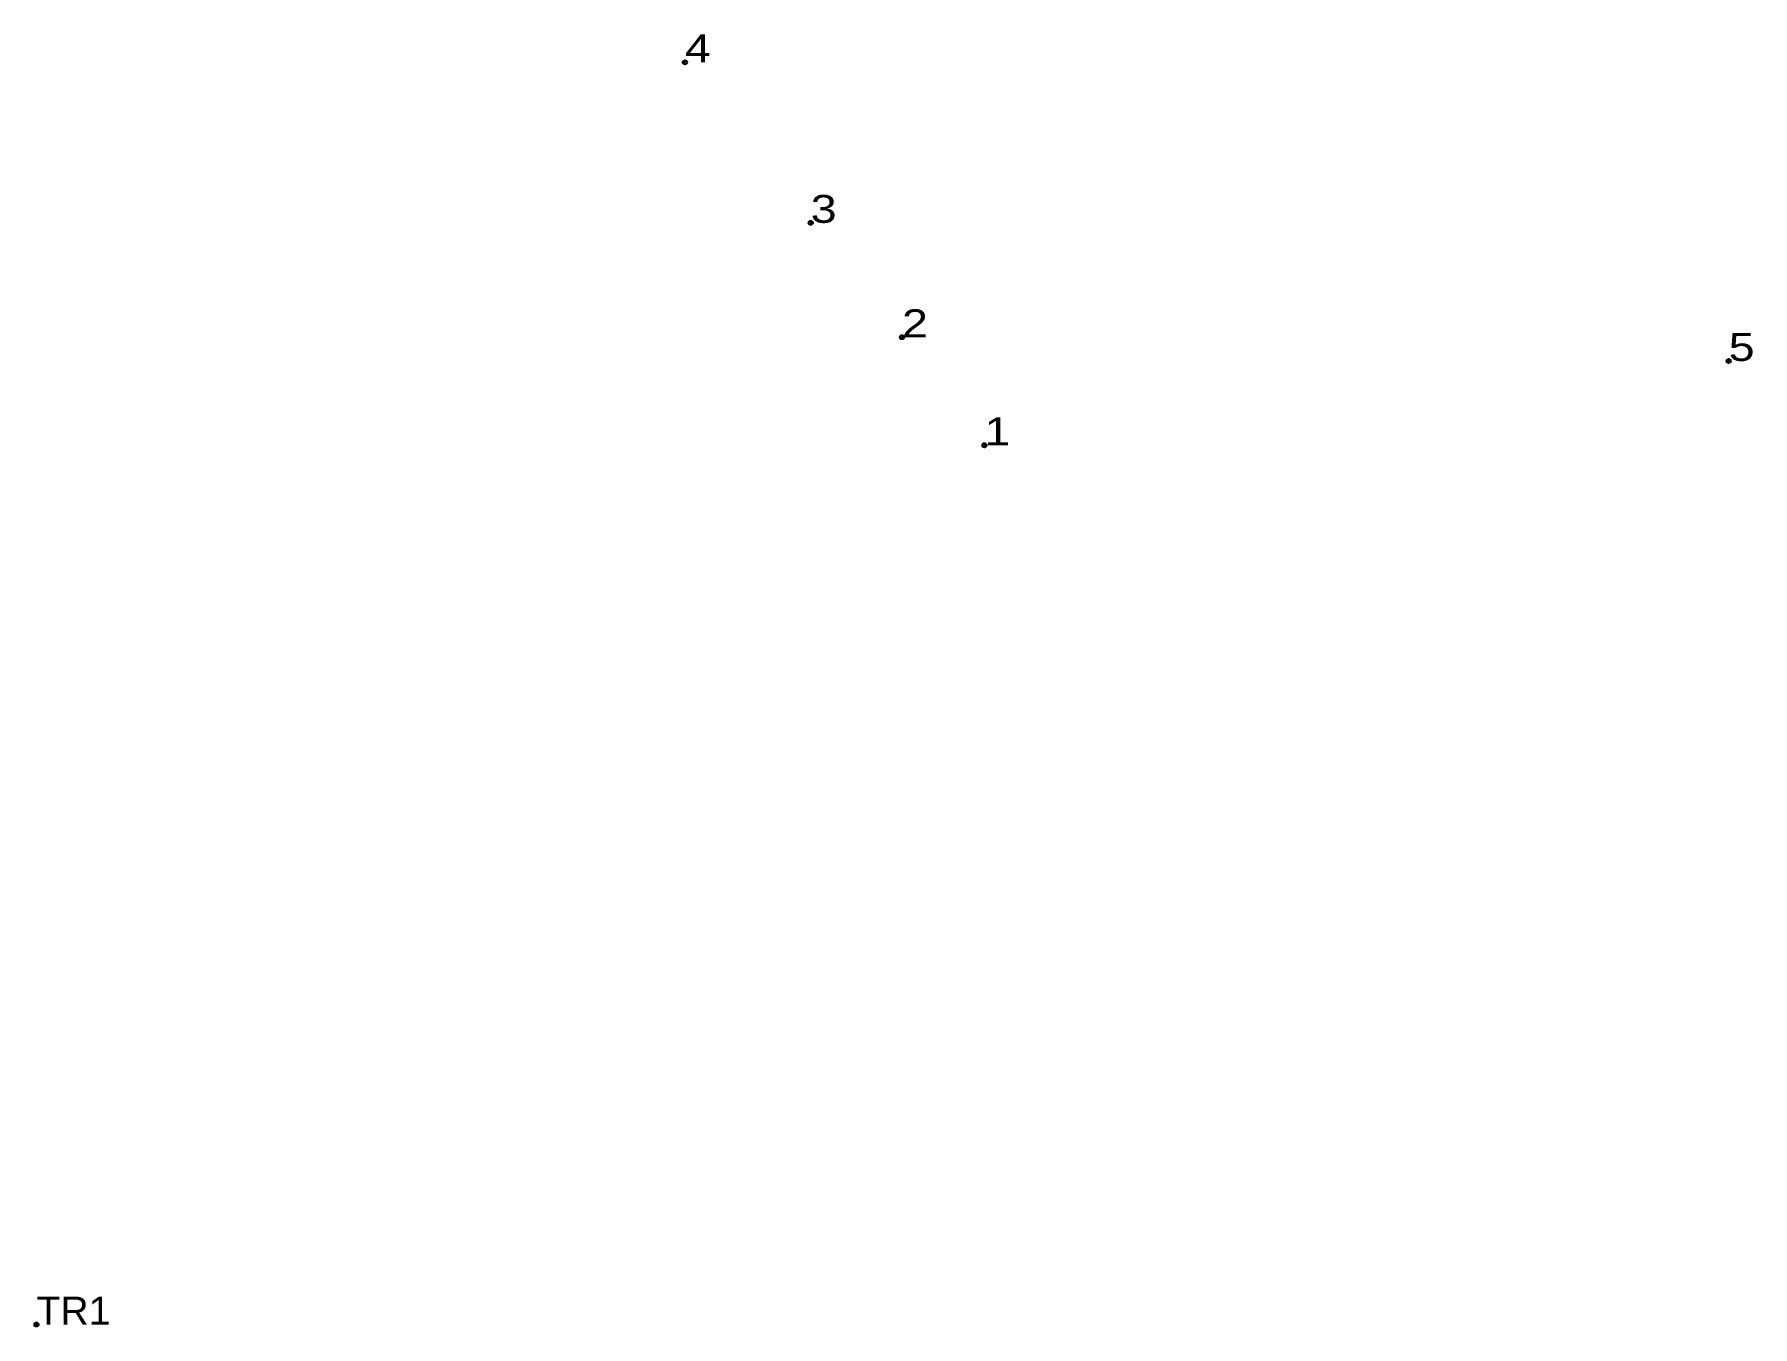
# Model space of a CAD drawing. Header units: metres. Extents: x 550788 to 552103, y 1839056 to 1840277.
# Drawn here: x 551107.9 to 551218.8, y 1840193.4 to 1840276.8 of the extents above.
import ezdxf

# ---------------------------------------------------------------- set-up
doc = ezdxf.new("R2010")
doc.units = ezdxf.units.M
doc.header["$LTSCALE"] = 0.54
doc.header["$PDMODE"] = 32
doc.header["$PDSIZE"] = 0.27
doc.layers.add('12', color=7, linetype='Continuous')
doc.layers.add('7', color=7, linetype='Continuous', lineweight=25)

msp = doc.modelspace()

# ---------------------------------------------------------------- linework, layer by layer
at = {"layer": '7'}
for p in [(551149.89, 1840274.97), (551158.01, 1840264.61), (551163.9, 1840257.23), (551217.25, 1840255.7), (551169.22, 1840250.26), (551108.04, 1840193.53)]:
    msp.add_point(p, dxfattribs=at)

# ---------------------------------------------------------------- texts
at = {"layer": '12'}
for s, width, p in [('4', 1.25, (551149.89, 1840274.97)), ('3', 1.25, (551158.01, 1840264.61)), ('2', 1.25, (551163.9, 1840257.23)), ('5', 1.25, (551217.25, 1840255.7)), ('1', 1.25, (551169.22, 1840250.26)), ('TR1', 1.05, (551108.04, 1840193.53))]:
    msp.add_text(s, height=1.8, dxfattribs=dict(at, width=width)).set_placement(p)

doc.saveas('drawing.dxf')
